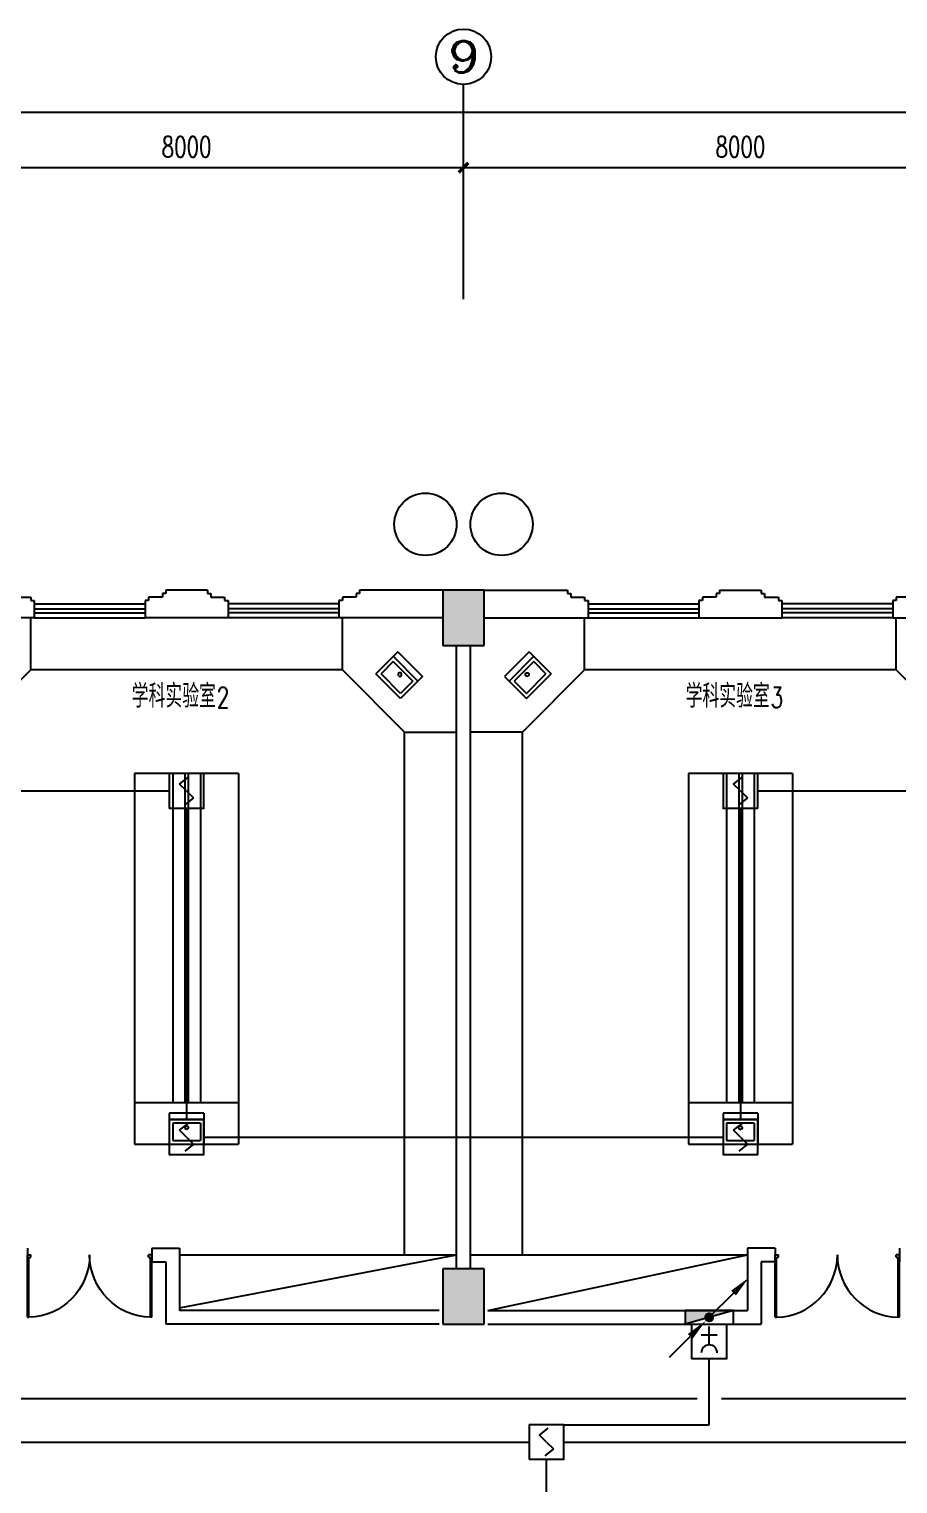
# Model space of a CAD drawing. Extents: x 190999 to 918899, y -200814 to 215286.
# Drawn here: x 349437 to 361987, y 9181 to 30186 of the extents above; entities that cross this region are included whole.
import ezdxf
from ezdxf.enums import TextEntityAlignment as Align

# ---------------------------------------------------------------- set-up
doc = ezdxf.new("R2010")
doc.units = 0
doc.header["$LTSCALE"] = 1000
doc.header["$MEASUREMENT"] = 0
doc.layers.get('Defpoints').update_dxf_attribs({"color": 1})
for name, color, linetype in [('00-EQUIP', 3, 'Continuous'), ('00-LWIRE', 4, 'Continuous'), ('00-WIRE-4', 6, 'Continuous'), ('A-墙线', 2, 'Continuous'), ('A-外包装修', 250, 'Continuous'), ('A-外窗', 145, 'Continuous'), ('A-家具', 250, 'Continuous'), ('A-门', 167, 'Continuous'), ('AXIS', 3, 'Continuous'), ('AXIS_TEXT', 7, 'Continuous'), ('COLUMN', 2, 'Continuous'), ('EQUIP_消火栓', 1, 'Continuous'), ('PUB_HATCH', 250, 'Continuous'), ('房间名称', 7, 'Continuous')]:
    doc.layers.add(name, color=color, linetype=linetype)
doc.styles.add('_TCH_AXIS', font='COMPLEX', dxfattribs={"bigfont": 'GBCBIG'})
doc.styles.add('_TCH_DIM', font='SIMPLEX', dxfattribs={"bigfont": 'GBCBIG'})
doc.styles.add('COMPLEX', font='COMPLEX')
doc.styles.add('DIM_FONT', font='SIMPLEX', dxfattribs={"width": 0.7, "bigfont": 'GBCBIG'})
doc.styles.get("Standard").update_dxf_attribs({"font": 'simhei.ttf'})
doc.styles.add('XXK', font='romans.shx', dxfattribs={"width": 0.75, "bigfont": 'hzf.shx'})
doc.styles.add('zz-1', font='arial.ttf', dxfattribs={"width": 0.8})
doc.linetypes.add('BIG-DLINE', pattern='A,1,-0.15,["D",XXK,S=0.2,R=0,X=-0.1,Y=-0.09],-0.2', length=1.35)
doc.dimstyles.new('DIMN', dxfattribs={"dimtxt": 300, "dimasz": 100, "dimexe": 250, "dimexo": 300, "dimgap": 150, "dimtad": 1, "dimdec": 0, "dimzin": 0, "dimdsep": 46, "dimtxsty": 'DIM_FONT', "dimblk": 'ARCHTICK', "dimcen": 0.09, "dimclrt": 7, "dimazin": 2, "dimtfac": 1, "dimtdec": 0, "dimtix": 1, "dimtmove": 2, "dimatfit": 3, "dimfxl": 0, "dimtolj": 1, "dimtzin": 0, "dimarcsym": 0})

# ---------------------------------------------------------------- blocks, each defined once
blk = doc.blocks.new('m1800')
at = {"layer": 'A-墙线'}
for p, q in [((-900, -100), (-900, 100)), ((900, -100), (900, 100))]:
    blk.add_line(p, q, dxfattribs=at)
at = {"layer": 'A-门'}
for p, q in [((-900, 900), (-900, 0)), ((-900, 900), (-880, 900)), ((-880, 900), (-880, 50)), ((880, 900), (880, 50)), ((900, 900), (880, 900)), ((900, 900), (900, 0)), ((-900, 50), (-870, 50)), ((-900, 0), (-850, 0)), ((-870, 50), (-870, 30)), ((-870, 30), (-850, 30)), ((-850, 30), (-850, 0)), ((850, 30), (850, 0)), ((870, 30), (850, 30)), ((900, 0), (850, 0)), ((870, 50), (870, 30)), ((900, 50), (870, 50))]:
    blk.add_line(p, q, dxfattribs=at)
for centre, start, end in [((-900, 0), 0, 88.7267), ((900, 0), 91.2733, 180)]:
    blk.add_arc(centre, 900, start, end, dxfattribs=at)
blk = doc.blocks.new('$TwtSys$00000434')
for p, q in [((-0.5, 0.5), (-0.5, -0.5)), ((-0.5, -0.5), (0.5, 0.5)), ((0.5, 0.5), (-0.5, 0.5)), ((0.5, -0.5), (0.5, 0.5)), ((-0.5, -0.5), (0.5, -0.5))]:
    blk.add_line(p, q)
blk.add_solid([(0.5, -0.5), (0.5, 0.5), (-0.5, -0.5)])
blk = doc.blocks.new('_ArchTick')
at = {"const_width": 0.5}
blk.add_lwpolyline([(-0.7, -0.7), (0.7, 0.7)], dxfattribs=at)
blk = doc.blocks.new('*D996')
at = {"layer": 'AXIS', "color": 0, "lineweight": -2}
for p, q in [((347712, 26586), (347712, 28436)), ((355712, 26586), (355712, 28436)), ((347712, 28186), (355712, 28186))]:
    blk.add_line(p, q, dxfattribs=at)
at = {"layer": 'Defpoints', "color": 0}
for p in [(355712, 28186), (347712, 26286), (355712, 26286)]:
    blk.add_point(p, dxfattribs=at)
at = {"layer": 'AXIS', "color": 0, "lineweight": -2, "xscale": 100, "yscale": 100, "zscale": 100, "rotation": 180}
blk.add_blockref('_ArchTick', (347712, 28186), dxfattribs=at)
at = {"layer": 'AXIS', "color": 0, "lineweight": -2, "xscale": 100, "yscale": 100, "zscale": 100}
blk.add_blockref('_ArchTick', (355712, 28186), dxfattribs=at)
at = {"layer": 'AXIS', "color": 7, "insert": (351712, 28486), "char_height": 300, "attachment_point": 5, "style": 'DIM_FONT'}
blk.add_mtext('\\A1;8000', dxfattribs=at)
blk = doc.blocks.new('*D997')
at = {"layer": 'AXIS', "color": 0, "lineweight": -2}
for p, q in [((355712, 26586), (355712, 28436)), ((363712, 26586), (363712, 28436)), ((355712, 28186), (363712, 28186))]:
    blk.add_line(p, q, dxfattribs=at)
at = {"layer": 'Defpoints', "color": 0}
for p in [(363712, 28186), (355712, 26286), (363712, 26286)]:
    blk.add_point(p, dxfattribs=at)
at = {"layer": 'AXIS', "color": 0, "lineweight": -2, "xscale": 100, "yscale": 100, "zscale": 100, "rotation": 180}
blk.add_blockref('_ArchTick', (355712, 28186), dxfattribs=at)
at = {"layer": 'AXIS', "color": 0, "lineweight": -2, "xscale": 100, "yscale": 100, "zscale": 100}
blk.add_blockref('_ArchTick', (363712, 28186), dxfattribs=at)
at = {"layer": 'AXIS', "color": 7, "insert": (359712, 28486), "char_height": 300, "attachment_point": 5, "style": 'DIM_FONT'}
blk.add_mtext('\\A1;8000', dxfattribs=at)
blk = doc.blocks.new('*D1004')
at = {"layer": 'AXIS', "color": 0, "lineweight": -2}
for p, q in [((325012, 26586), (325012, 29236)), ((402262, 26586), (402262, 29236)), ((325012, 28986), (402262, 28986))]:
    blk.add_line(p, q, dxfattribs=at)
at = {"layer": 'Defpoints', "color": 0}
for p in [(402262, 28986), (325012, 26286), (402262, 26286)]:
    blk.add_point(p, dxfattribs=at)
at = {"layer": 'AXIS', "color": 0, "lineweight": -2, "xscale": 100, "yscale": 100, "zscale": 100, "rotation": 180}
blk.add_blockref('_ArchTick', (325012, 28986), dxfattribs=at)
at = {"layer": 'AXIS', "color": 0, "lineweight": -2, "xscale": 100, "yscale": 100, "zscale": 100}
blk.add_blockref('_ArchTick', (402262, 28986), dxfattribs=at)
at = {"layer": 'AXIS', "color": 7, "insert": (363637, 29286), "char_height": 300, "attachment_point": 5, "style": 'DIM_FONT'}
blk.add_mtext('\\A1;77250', dxfattribs=at)
blk = doc.blocks.new('_AXISO')
blk.add_circle((0, 0), 0.5)
at = {"layer": 'AXIS_TEXT', "style": 'COMPLEX', "width": 1.041667}
blk.add_attdef('A', text='', height=0.56, dxfattribs=at).set_placement((-0.25, -0.28), (0.25, -0.28), align=Align.FIT)
blk = doc.blocks.new('$plan$00001609')
at = {"linetype": 'Continuous'}
for p, q in [((0, -251), (0, 251)), ((0, 251), (450, 251)), ((93, -251), (93, 251)), ((450, 251), (450, -251)), ((146, -199), (146, 199)), ((146, 199), (397, 199)), ((397, 199), (397, -199)), ((146, -199), (397, -199)), ((0, -251), (450, -251))]:
    blk.add_line(p, q, dxfattribs=at)
blk.add_line((238, 2), (238, 0))
blk.add_arc((212, 0), 26, 4.716, 0, dxfattribs=at)
at = {"style": 'zz-1'}
for tag in ['YSIZE', 'XSIZE']:
    blk.add_attdef(tag, (0, 0), '', height=0.5, dxfattribs=at)
blk = doc.blocks.new('_LINKPT1')
at = {"color": 0}
blk.add_line((0, 0), (0, 0), dxfattribs=at)
blk = doc.blocks.new('3S1KCGW2')
for p, q in [((0.5, 0.5), (-0.5, 0.5)), ((-0.5, 0.5), (-0.5, -0.5)), ((0.5, -0.5), (0.5, 0.5)), ((-0.2, 0.2), (0.05, 0.4)), ((0, 0), (-0.2, 0.2)), ((0, 0), (0.2, -0.2)), ((0.2, -0.2), (-0.05, -0.4)), ((-0.5, -0.5), (0.5, -0.5))]:
    blk.add_line(p, q)
at = {"const_width": 0.04, "flags": 128}
blk.add_lwpolyline([(-0.5, -0.5), (-0.5, 0.5), (0.5, 0.5), (0.5, -0.5)], close=True, dxfattribs=at)
at = {"xscale": 0.002, "yscale": 0.002, "zscale": 0.002}
for p in [(0, 0.5), (-0.5, 0), (0.5, 0), (0, -0.5)]:
    blk.add_blockref('_LINKPT1', p, dxfattribs=at)
at = {"flags": 9}
blk.add_attdef('A', (0, 0), '', height=0.00002, dxfattribs=at)
blk = doc.blocks.new('J62IR8YJ')
for p, q in [((-0.5, 1), (0.5, 1)), ((-0.5, 0), (-0.5, 1)), ((0.5, 1), (0.5, 0)), ((0, 0.598), (0, 0.06)), ((0.5, 0), (-0.5, 0)), ((-0.231, 0.312), (0.231, 0.312))]:
    blk.add_line(p, q)
at = {"const_width": 0.04, "flags": 128}
blk.add_lwpolyline([(-0.5, 0), (-0.5, 1), (0.5, 1), (0.5, 0)], close=True, dxfattribs=at)
blk.add_arc((0, 0.829), 0.231, 180, 0)
at = {"xscale": 0.002, "yscale": 0.00200000000000955, "zscale": 0.002}
for p in [(0, 1), (-0.5, 0.5), (0.5, 0.5), (0, 0)]:
    blk.add_blockref('_LINKPT1', p, dxfattribs=at)
at = {"flags": 9}
blk.add_attdef('A', (0, 0), '', height=0.00002, dxfattribs=at)
blk = doc.blocks.new('_WRLD1L')
for p, q in [((0.7, 0.7), (0, 0)), ((0.104, 0.104), (0.104, 0.104)), ((-0.104, -0.104), (-0.104, -0.104))]:
    blk.add_line(p, q)
at = {"const_width": 0.142}
blk.add_lwpolyline([(-0.071, 0, 1), (0.071, 0, 1)], format="xyb", close=True, dxfattribs=at)
blk.add_solid([(0.63, 0.77), (0.77, 0.63), (1.15, 1.15)])
at = {"width": 0.8, "flags": 9}
blk.add_attdef('A', (0, 0), '', height=0.00002, dxfattribs=at)
blk = doc.blocks.new('_WRLD10L')
for p, q in [((1.15, 1.15), (0.55, 0.55)), ((0.104, 0.104), (0.104, 0.104)), ((-0.104, -0.104), (-0.104, -0.104))]:
    blk.add_line(p, q)
at = {"const_width": 0.142}
blk.add_lwpolyline([(-0.071, 0, 1), (0.071, 0, 1)], format="xyb", close=True, dxfattribs=at)
blk.add_solid([(0.62, 0.48), (0.48, 0.62), (0.1, 0.1)])
at = {"width": 0.8, "flags": 9}
blk.add_attdef('A', (0, 0), '', height=0.00002, dxfattribs=at)

msp = doc.modelspace()

# ---------------------------------------------------------------- hatches: boundary and pattern name
at = {"layer": 'PUB_HATCH'}
for points in [[(356011.6, 21286.5), (356011.6, 22086.5), (355411.6, 22086.5), (355411.6, 21286.5)], [(356011.6, 11486.5), (356011.6, 12286.5), (355411.6, 12286.5), (355411.6, 11486.5)]]:
    msp.add_hatch(color=256, dxfattribs=at).paths.add_polyline_path(points)

# ---------------------------------------------------------------- linework, layer by layer
at = {"layer": '00-WIRE-4'}
for p, q in [((343761.6, 19186.5), (351461.6, 19186.5)), ((359961.6, 19186.5), (367461.6, 19186.5)), ((351711.6, 18936.5), (351711.6, 14436.5)), ((359711.6, 18936.5), (359711.6, 14436.5)), ((351961.6, 14186.5), (359461.6, 14186.5)), ((359261.3, 10036.5), (359261.3, 10986.5)), ((357161.6, 10036.5), (359261.3, 10036.5)), ((345628.3, 9786.5), (356661.6, 9786.5)), ((357161.6, 9786.5), (368195, 9786.5)), ((356911.6, 8286.5), (356911.6, 9536.5))]:
    msp.add_line(p, q, dxfattribs=at)
at = {"layer": '00-WIRE-4', "linetype": 'BIG-DLINE'}
for p, q in [((340836.6, 10415), (359086.3, 10415)), ((359436.3, 10415), (383986.9, 10415))]:
    msp.add_line(p, q, dxfattribs=at)
at = {"layer": 'A-墙线'}
for p, q in [((352011.6, 22086.5), (351411.6, 22086.5)), ((351411.6, 22086.5), (351411.6, 22036.5)), ((352011.6, 22086.5), (352011.6, 22036.5)), ((355411.6, 22086.5), (354211.6, 22086.5)), ((354211.6, 22086.5), (354211.6, 22036.5)), ((356011.6, 22086.5), (357211.6, 22086.5)), ((357211.6, 22086.5), (357211.6, 22036.5)), ((359411.6, 22086.5), (360011.6, 22086.5)), ((359411.6, 22086.5), (359411.6, 22036.5)), ((360011.6, 22086.5), (360011.6, 22036.5)), ((349261.6, 21986.5), (349461.6, 21986.5)), ((349461.6, 21986.5), (349461.6, 21936.5)), ((349461.6, 21936.5), (349511.6, 21936.5)), ((349511.6, 21936.5), (349511.6, 21686.5)), ((351161.6, 21936.5), (351111.6, 21936.5)), ((351111.6, 21936.5), (351111.6, 21686.5)), ((351161.6, 21986.5), (351161.6, 21936.5)), ((351361.6, 21986.5), (351161.6, 21986.5)), ((351361.6, 22036.5), (351361.6, 21986.5)), ((351411.6, 22036.5), (351361.6, 22036.5)), ((352011.6, 22036.5), (352061.6, 22036.5)), ((352061.6, 22036.5), (352061.6, 21986.5)), ((352061.6, 21986.5), (352261.6, 21986.5)), ((352261.6, 21986.5), (352261.6, 21936.5)), ((352261.6, 21936.5), (352311.6, 21936.5)), ((352311.6, 21936.5), (352311.6, 21686.5)), ((353961.6, 21936.5), (353911.6, 21936.5)), ((353911.6, 21936.5), (353911.6, 21686.5)), ((353961.6, 21986.5), (353961.6, 21936.5)), ((354161.6, 21986.5), (353961.6, 21986.5)), ((354161.6, 22036.5), (354161.6, 21986.5)), ((354211.6, 22036.5), (354161.6, 22036.5)), ((357211.6, 22036.5), (357261.6, 22036.5)), ((357261.6, 22036.5), (357261.6, 21986.5)), ((357261.6, 21986.5), (357461.6, 21986.5)), ((357461.6, 21986.5), (357461.6, 21936.5)), ((357461.6, 21936.5), (357511.6, 21936.5)), ((357511.6, 21936.5), (357511.6, 21686.5)), ((359161.6, 21936.5), (359111.6, 21936.5)), ((359111.6, 21936.5), (359111.6, 21686.5)), ((359161.6, 21986.5), (359161.6, 21936.5)), ((359361.6, 21986.5), (359161.6, 21986.5)), ((359361.6, 22036.5), (359361.6, 21986.5)), ((359411.6, 22036.5), (359361.6, 22036.5)), ((360011.6, 22036.5), (360061.6, 22036.5)), ((360061.6, 22036.5), (360061.6, 21986.5)), ((360061.6, 21986.5), (360261.6, 21986.5)), ((360261.6, 21986.5), (360261.6, 21936.5)), ((360261.6, 21936.5), (360311.6, 21936.5)), ((360311.6, 21936.5), (360311.6, 21686.5)), ((361961.6, 21936.5), (361911.6, 21936.5)), ((361911.6, 21936.5), (361911.6, 21686.5)), ((361961.6, 21986.5), (361961.6, 21936.5)), ((362161.6, 21986.5), (361961.6, 21986.5)), ((349511.6, 21686.5), (348011.6, 21686.5)), ((352311.6, 21686.5), (351111.6, 21686.5)), ((355411.6, 21686.5), (353911.6, 21686.5)), ((356011.6, 21686.5), (357511.6, 21686.5)), ((359111.6, 21686.5), (360311.6, 21686.5)), ((361911.6, 21686.5), (363411.6, 21686.5)), ((355611.6, 12286.5), (355611.6, 21286.5)), ((355811.6, 12286.5), (355811.6, 21286.5)), ((351211.6, 12586.5), (351611.6, 12586.5)), ((351611.6, 12586.5), (351611.6, 11686.5)), ((360211.6, 12586.5), (359811.6, 12586.5)), ((359811.6, 12586.5), (359811.6, 11686.5)), ((351211.6, 12386.5), (351411.6, 12386.5)), ((351411.6, 12386.5), (351411.6, 11486.5)), ((360211.6, 12386.5), (360011.6, 12386.5)), ((360011.6, 12386.5), (360011.6, 11486.5)), ((355361.6, 11686.5), (351611.6, 11686.5)), ((356061.6, 11686.5), (359811.6, 11686.5)), ((355361.6, 11486.5), (351411.6, 11486.5)), ((356061.6, 11486.5), (360011.6, 11486.5))]:
    msp.add_line(p, q, dxfattribs=at)
at = {"layer": 'A-外包装修'}
for centre in [(355161.6, 23036.5), (356261.6, 23036.5)]:
    msp.add_circle(centre, 450, dxfattribs=at)
at = {"layer": 'A-外窗'}
for p, q in [((349511.6, 21886.5), (351111.6, 21886.5)), ((353911.6, 21886.5), (352311.6, 21886.5)), ((357511.6, 21886.5), (359111.6, 21886.5)), ((361911.6, 21886.5), (360311.6, 21886.5)), ((349511.6, 21816.5), (351111.6, 21816.5)), ((349511.6, 21756.5), (351111.6, 21756.5)), ((349511.6, 21686.5), (351111.6, 21686.5)), ((353911.6, 21816.5), (352311.6, 21816.5)), ((353911.6, 21756.5), (352311.6, 21756.5)), ((353911.6, 21686.5), (352311.6, 21686.5)), ((357511.6, 21816.5), (359111.6, 21816.5)), ((357511.6, 21756.5), (359111.6, 21756.5)), ((357511.6, 21686.5), (359111.6, 21686.5)), ((361911.6, 21816.5), (360311.6, 21816.5)), ((361911.6, 21756.5), (360311.6, 21756.5)), ((361911.6, 21686.5), (360311.6, 21686.5))]:
    msp.add_line(p, q, dxfattribs=at)
at = {"layer": 'A-家具'}
for p, q in [((349461.6, 20936.5), (349461.6, 21686.5)), ((353961.6, 20936.5), (353961.6, 21686.5)), ((357461.6, 20936.5), (357461.6, 21686.5)), ((361961.6, 20936.5), (361961.6, 21686.5)), ((349461.6, 20936.5), (348561.6, 20036.5)), ((353961.6, 20936.5), (349461.6, 20936.5)), ((353961.6, 20936.5), (354861.6, 20036.5)), ((357461.6, 20936.5), (356561.6, 20036.5)), ((361961.6, 20936.5), (357461.6, 20936.5)), ((361961.6, 20936.5), (362861.6, 20036.5)), ((354861.6, 12486.5), (354861.6, 20036.5)), ((354861.6, 20036.5), (355611.6, 20036.5)), ((356561.6, 20036.5), (355811.6, 20036.5)), ((356561.6, 12486.5), (356561.6, 20036.5)), ((352461.6, 19436.5), (350961.6, 19436.5)), ((350961.6, 19436.5), (350961.6, 14086.5)), ((351511.6, 19436.5), (351511.6, 14686.5)), ((351686.6, 19436.5), (351686.6, 14686.5)), ((351736.6, 19436.5), (351736.6, 14686.5)), ((351911.6, 19436.5), (351911.6, 14686.5)), ((352461.6, 19436.5), (352461.6, 14086.5)), ((360461.6, 19436.5), (358961.6, 19436.5)), ((358961.6, 19436.5), (358961.6, 14086.5)), ((359511.6, 19436.5), (359511.6, 14686.5)), ((359686.6, 19436.5), (359686.6, 14686.5)), ((359736.6, 19436.5), (359736.6, 14686.5)), ((359911.6, 19436.5), (359911.6, 14686.5)), ((360461.6, 19436.5), (360461.6, 14086.5)), ((350961.6, 14686.5), (352461.6, 14686.5)), ((358961.6, 14686.5), (360461.6, 14686.5)), ((350961.6, 14086.5), (352461.6, 14086.5)), ((358961.6, 14086.5), (360461.6, 14086.5)), ((351611.6, 12486.5), (355611.6, 12486.5)), ((351611.6, 11724.6), (355611.6, 12486.5)), ((355811.6, 12486.5), (359811.6, 12486.5)), ((356061.6, 11686.5), (359811.6, 12486.5))]:
    msp.add_line(p, q, dxfattribs=at)
at = {"layer": 'AXIS'}
msp.add_line((355711.6, 26286.5), (355711.6, 29386.5), dxfattribs=at)
at = {"layer": 'COLUMN'}
for p, q in [((356011.6, 22086.5), (355411.6, 22086.5)), ((355411.6, 22086.5), (355411.6, 21286.5)), ((356011.6, 21286.5), (356011.6, 22086.5)), ((355411.6, 21286.5), (356011.6, 21286.5)), ((356011.6, 12286.5), (355411.6, 12286.5)), ((355411.6, 12286.5), (355411.6, 11486.5)), ((356011.6, 11486.5), (356011.6, 12286.5)), ((355411.6, 11486.5), (356011.6, 11486.5))]:
    msp.add_line(p, q, dxfattribs=at)

# ---------------------------------------------------------------- block references
at = {"layer": '00-EQUIP', "xscale": 500, "yscale": 500, "zscale": 500}
for p in [(351711.6, 19186.5), (359711.6, 19186.5), (351711.6, 14186.5), (359711.6, 14186.5), (356911.6, 9786.5)]:
    msp.add_blockref('3S1KCGW2', p, dxfattribs=at)
at = {"layer": '00-EQUIP', "xscale": 500, "yscale": 500, "zscale": 500, "rotation": 180}
msp.add_blockref('J62IR8YJ', (359261.3, 11486.5), dxfattribs=at)
at = {"layer": '00-LWIRE', "xscale": 500, "yscale": 500, "zscale": 500}
msp.add_blockref('_WRLD1L', (359261.3, 11586.5), dxfattribs=at)
at = {"layer": '00-LWIRE', "xscale": 500, "yscale": 500, "zscale": 500, "rotation": 180}
msp.add_blockref('_WRLD10L', (359261.3, 11586.5), dxfattribs=at)
at = {"layer": 'A-家具', "rotation": 225}
msp.add_blockref('$plan$00001609', (354942, 21016.8), dxfattribs=at)
at = {"layer": 'A-家具', "yscale": -1}
for p, rotation in [((356481.3, 21016.8), 315), ((351711.6, 14536.5), 270), ((359711.6, 14536.5), 270)]:
    msp.add_blockref('$plan$00001609', p, dxfattribs=dict(at, rotation=rotation))
at = {"layer": 'A-门', "xscale": -1, "rotation": 180}
msp.add_blockref('m1800', (350311.6, 12486.5), dxfattribs=at)
at = {"layer": 'A-门', "rotation": 180}
msp.add_blockref('m1800', (361111.6, 12486.5), dxfattribs=at)
at = {"layer": 'AXIS'}
ref = msp.add_blockref('_AXISO', (355711.6, 29786.5), dxfattribs=dict(at, xscale=800, yscale=800, zscale=800))
ref.add_attrib('A', '9', dxfattribs={"layer": 'AXIS_TEXT', "height": 452.5, "style": '_TCH_AXIS', "width": 1.5}).set_placement((355485.4, 29560.2), (355937.9, 29560.2), align=Align.FIT)
at = {"layer": 'EQUIP_消火栓', "xscale": 700, "yscale": 200, "zscale": 700, "rotation": 180}
msp.add_blockref('$TwtSys$00000434', (359261.3, 11586.5), dxfattribs=at)

# ---------------------------------------------------------------- texts
at = {"layer": '房间名称', "style": '_TCH_DIM'}
for p in [(350920, 20388.4), (358920, 20388.4)]:
    msp.add_text('学科实验室', height=337.59, dxfattribs=at).set_placement(p)
at = {"layer": '房间名称', "style": '_TCH_DIM', "width": 0.705882}
for s, p in [('2', (352148.7, 20388.4)), ('3', (360148.7, 20388.4))]:
    msp.add_text(s, height=297.5, dxfattribs=at).set_placement(p)

# ---------------------------------------------------------------- dimensions: what is measured, and where the dimension line sits
at = {"layer": 'AXIS'}
for p1, p2, distance, picture, middle in [((325011.8, 26286.5), (402261.6, 26286.5), 2700, '*D1004', (363636.7, 29286.5)), ((347711.6, 26286.5), (355711.6, 26286.5), 1900, '*D996', (351711.6, 28486.5)), ((355711.6, 26286.5), (363711.6, 26286.5), 1900, '*D997', (359711.6, 28486.5))]:
    dim = msp.add_aligned_dim(p1=p1, p2=p2, distance=distance, dimstyle='DIMN', dxfattribs=at)
    dim.commit()
    dim.dimension.update_dxf_attribs({"geometry": picture, "text_midpoint": middle})

doc.saveas('drawing.dxf')
